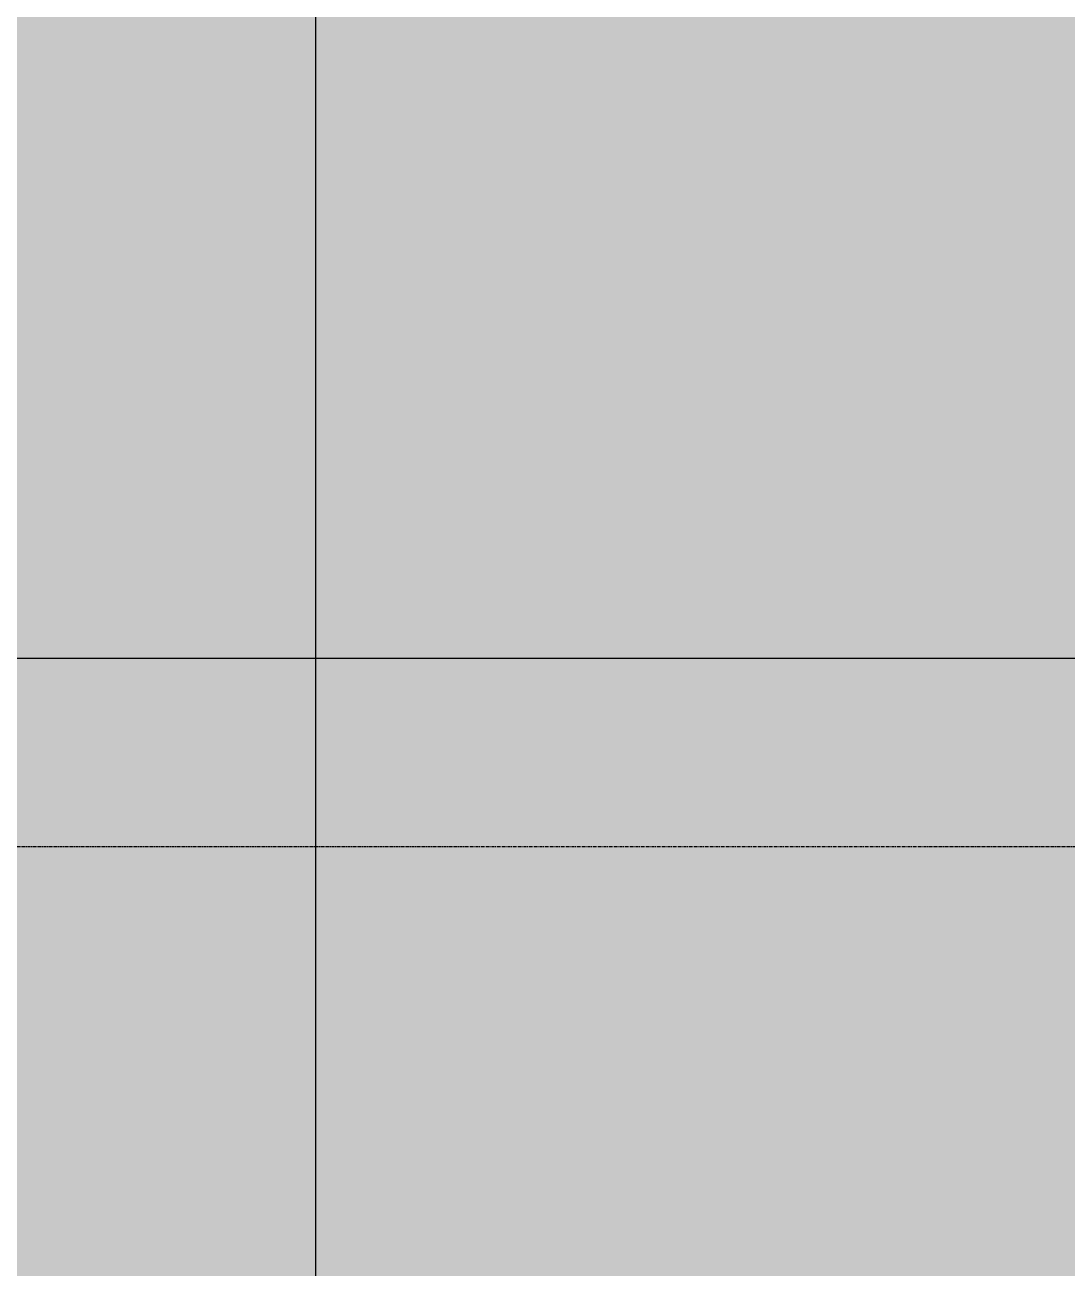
# Model space of a CAD drawing. Header units: inches. Extents: x 9391 to 11530, y 1186 to 2858.
# Drawn here: x 9826.4 to 9997.5, y 1720.4 to 1924.4 of the extents above; entities that cross this region are included whole.
import ezdxf

# ---------------------------------------------------------------- set-up
doc = ezdxf.new("R2010")
doc.units = ezdxf.units.IN
doc.header["$MEASUREMENT"] = 0
doc.linetypes.add('Grid Line 1_2_', pattern=[0.875, 0.5, -0.125, 0.125, -0.125])
for name, color, linetype, lineweight in [('A-ROOF-1', 132, 'Continuous', 5), ('G-ANNO-SYMB-1', 111, 'Continuous', 30), ('S-GRID-1', 1, 'Grid Line 1_2_', 30)]:
    doc.layers.add(name, color=color, linetype=linetype, lineweight=lineweight)

msp = doc.modelspace()

# ---------------------------------------------------------------- hatches: boundary and pattern name
at = {"layer": 'A-ROOF-1'}
msp.add_hatch(color=256, dxfattribs=at).paths.add_polyline_path([(9777.87, 1528.46), (10028.27, 1528.46), (10028.27, 2312.08), (9727.3, 2312.08), (9727.3, 2154.42), (9777.87, 2154.42), (9777.87, 1669.44), (9778.22, 1669.17), (9778.22, 1669.76), (9778.32, 1669.74), (9778.53, 1669.35), (9778.84, 1668.53), (9778.94, 1668.14), (9779.02, 1667.52), (9789.42, 1667.52), (9789.51, 1667.64), (9789.51, 1667.77), (9790.27, 1668.08), (9790.64, 1669.1), (9791.62, 1669.54), (9791.62, 1664.75), (9790.63, 1665.22), (9790.27, 1666.22), (9789.51, 1666.56), (9789.51, 1666.7), (9789.37, 1666.77), (9778.99, 1666.77), (9778.88, 1665.93), (9778.67, 1665.25), (9778.37, 1664.64), (9778.25, 1664.5), (9778.22, 1664.84), (9778.22, 1665.12), (9777.87, 1664.84), (9777.91, 1574.26), (9778.27, 1573.77), (9778.57, 1573.22), (9778.73, 1572.86), (9778.94, 1572.1), (9779.02, 1571.48), (9789.42, 1571.48), (9789.51, 1571.6), (9789.51, 1571.73), (9790.27, 1572.04), (9790.64, 1573.06), (9791.62, 1573.5), (9791.62, 1568.71), (9790.63, 1569.18), (9790.27, 1570.18), (9789.51, 1570.52), (9789.51, 1570.66), (9789.37, 1570.73), (9778.99, 1570.73), (9778.88, 1569.89), (9778.67, 1569.21), (9778.24, 1568.36), (9777.87, 1567.86), (9777.87, 1533.63)], flags=0)

# ---------------------------------------------------------------- linework, layer by layer
at = {"layer": 'G-ANNO-SYMB-1'}
for p, q in [((9874.11, 2748.9), (9874.11, 1243.74)), ((11472.02, 1820.42), (9558.88, 1820.42))]:
    msp.add_line(p, q, dxfattribs=at)
at = {"layer": 'S-GRID-1'}
msp.add_line((11461, 1789.54), (9574.73, 1789.54), dxfattribs=at)

doc.saveas('drawing.dxf')
